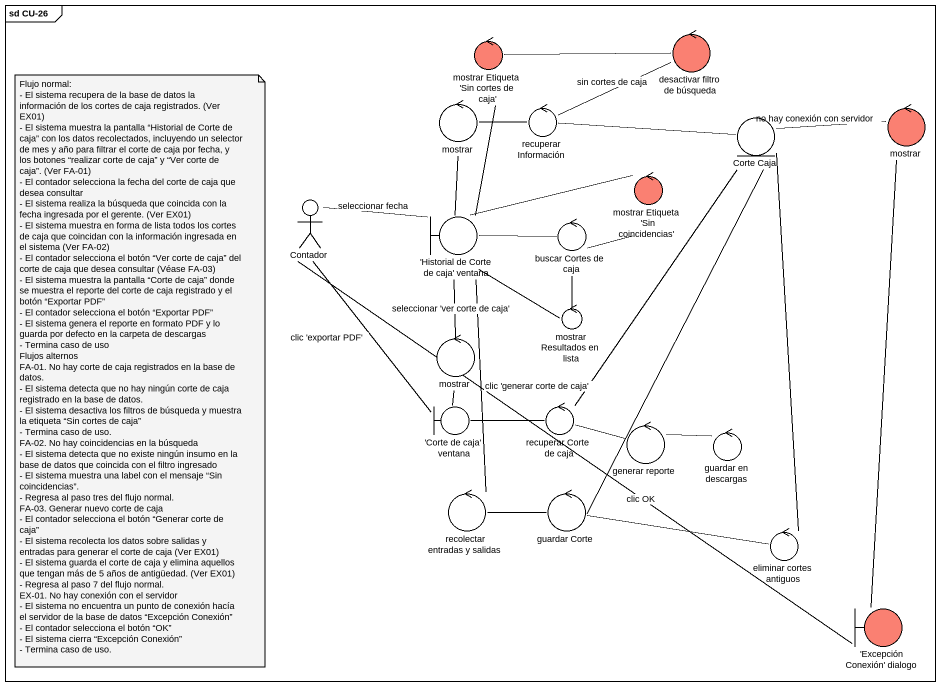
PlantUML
@startuml
mainframe sd CU-26
control "mostrar Etiqueta 'Sin cortes de caja'" as mostrar_Etiqueta_Sin_cortes #FA8072
control "desactivar filtro de búsqueda" as desactivar_filtro_de #FA8072
control mostrar
control "recuperar Información" as recuperar_Información
entity "Corte Caja" as Corte_Caja
control "mostrar" as mostrar_2 #FA8072
actor Contador
control "mostrar Etiqueta 'Sin coincidencias'" as mostrar_Etiqueta_Sin #FA8072
boundary "'Historial de Corte de caja' ventana" as Historial_de_Corte_de_caja
control "buscar Cortes de caja" as buscar_Cortes_de_caja
control "mostrar Resultados en lista" as mostrar_Resultados_en_lista
control "mostrar" as mostrar_3
boundary "'Corte de caja' ventana" as Corte_de_caja_ventana
control "recuperar Corte de caja" as recuperar_Corte_de_caja
control "generar reporte" as generar_reporte
control "guardar en descargas" as guardar_en_descargas
control "recolectar entradas y salidas" as recolectar_entradas_y
control "guardar Corte" as guardar_Corte
control "eliminar cortes antiguos" as eliminar_cortes_antiguos
boundary "'Excepción Conexión' dialogo" as Excepción_Conexión_dialogo #FA8072
mostrar_Etiqueta_Sin_cortes -- Historial_de_Corte_de_caja
desactivar_filtro_de -left- mostrar_Etiqueta_Sin_cortes
mostrar -- Historial_de_Corte_de_caja
recuperar_Información -right- desactivar_filtro_de : sin cortes de caja
recuperar_Información -left- mostrar
Corte_Caja -left- recuperar_Información
Corte_Caja -right- mostrar_2 : no hay conexión con servidor
mostrar_2 -- Excepción_Conexión_dialogo
mostrar_Etiqueta_Sin -left- Historial_de_Corte_de_caja
Historial_de_Corte_de_caja -left- Contador : seleccionar fecha
Historial_de_Corte_de_caja -right- buscar_Cortes_de_caja
Historial_de_Corte_de_caja -- mostrar_3 : seleccionar 'ver corte de caja'
Historial_de_Corte_de_caja -- recolectar_entradas_y : clic 'generar corte de caja'
buscar_Cortes_de_caja -right- mostrar_Etiqueta_Sin
buscar_Cortes_de_caja -- mostrar_Resultados_en_lista
mostrar_Resultados_en_lista -up- Historial_de_Corte_de_caja
mostrar_3 -- Corte_de_caja_ventana
Corte_de_caja_ventana -up- Contador : clic 'exportar PDF'
Corte_de_caja_ventana -right- recuperar_Corte_de_caja
recuperar_Corte_de_caja -up- Corte_Caja
recuperar_Corte_de_caja -right- generar_reporte
generar_reporte -right- guardar_en_descargas
recolectar_entradas_y -right- guardar_Corte
guardar_Corte -up- Corte_Caja
guardar_Corte -right- eliminar_cortes_antiguos
eliminar_cortes_antiguos -up- Corte_Caja
Excepción_Conexión_dialogo -up- Contador : clic OK
note as N1
  Flujo normal:
  - El sistema recupera de la base de datos la información de los cortes de caja registrados. (Ver EX01)
  - El sistema muestra la pantalla “Historial de Corte de caja” con los datos recolectados, incluyendo un selector de mes y año para filtrar el corte de caja por fecha, y los botones “realizar corte de caja” y “Ver corte de caja”. (Ver FA-01)
  - El contador selecciona la fecha del corte de caja que desea consultar
  - El sistema realiza la búsqueda que coincida con la fecha ingresada por el gerente. (Ver EX01)
  - El sistema muestra en forma de lista todos los cortes de caja que coincidan con la información ingresada en el sistema (Ver FA-02)
  - El contador selecciona el botón “Ver corte de caja” del corte de caja que desea consultar (Véase FA-03)
  - El sistema muestra la pantalla “Corte de caja” donde se muestra el reporte del corte de caja registrado y el botón “Exportar PDF”
  - El contador selecciona el botón “Exportar PDF”
  - El sistema genera el reporte en formato PDF y lo guarda por defecto en la carpeta de descargas
  - Termina caso de uso
  Flujos alternos
  FA-01. No hay corte de caja registrados en la base de datos.
  - El sistema detecta que no hay ningún corte de caja registrado en la base de datos.
  - El sistema desactiva los filtros de búsqueda y muestra la etiqueta “Sin cortes de caja”
  - Termina caso de uso.
  FA-02. No hay coincidencias en la búsqueda
  - El sistema detecta que no existe ningún insumo en la base de datos que coincida con el filtro ingresado
  - El sistema muestra una label con el mensaje “Sin coincidencias”.
  - Regresa al paso tres del flujo normal.
  FA-03. Generar nuevo corte de caja
  - El contador selecciona el botón “Generar corte de caja”
  - El sistema recolecta los datos sobre salidas y entradas para generar el corte de caja (Ver EX01)
  - El sistema guarda el corte de caja y elimina aquellos que tengan más de 5 años de antigüedad. (Ver EX01)
  - Regresa al paso 7 del flujo normal.
  EX-01. No hay conexión con el servidor
  - El sistema no encuentra un punto de conexión hacía el servidor de la base de datos “Excepción Conexión”
  - El contador selecciona el botón “OK”
  - El sistema cierra “Excepción Conexión”
  - Termina caso de uso.
end note
@enduml
